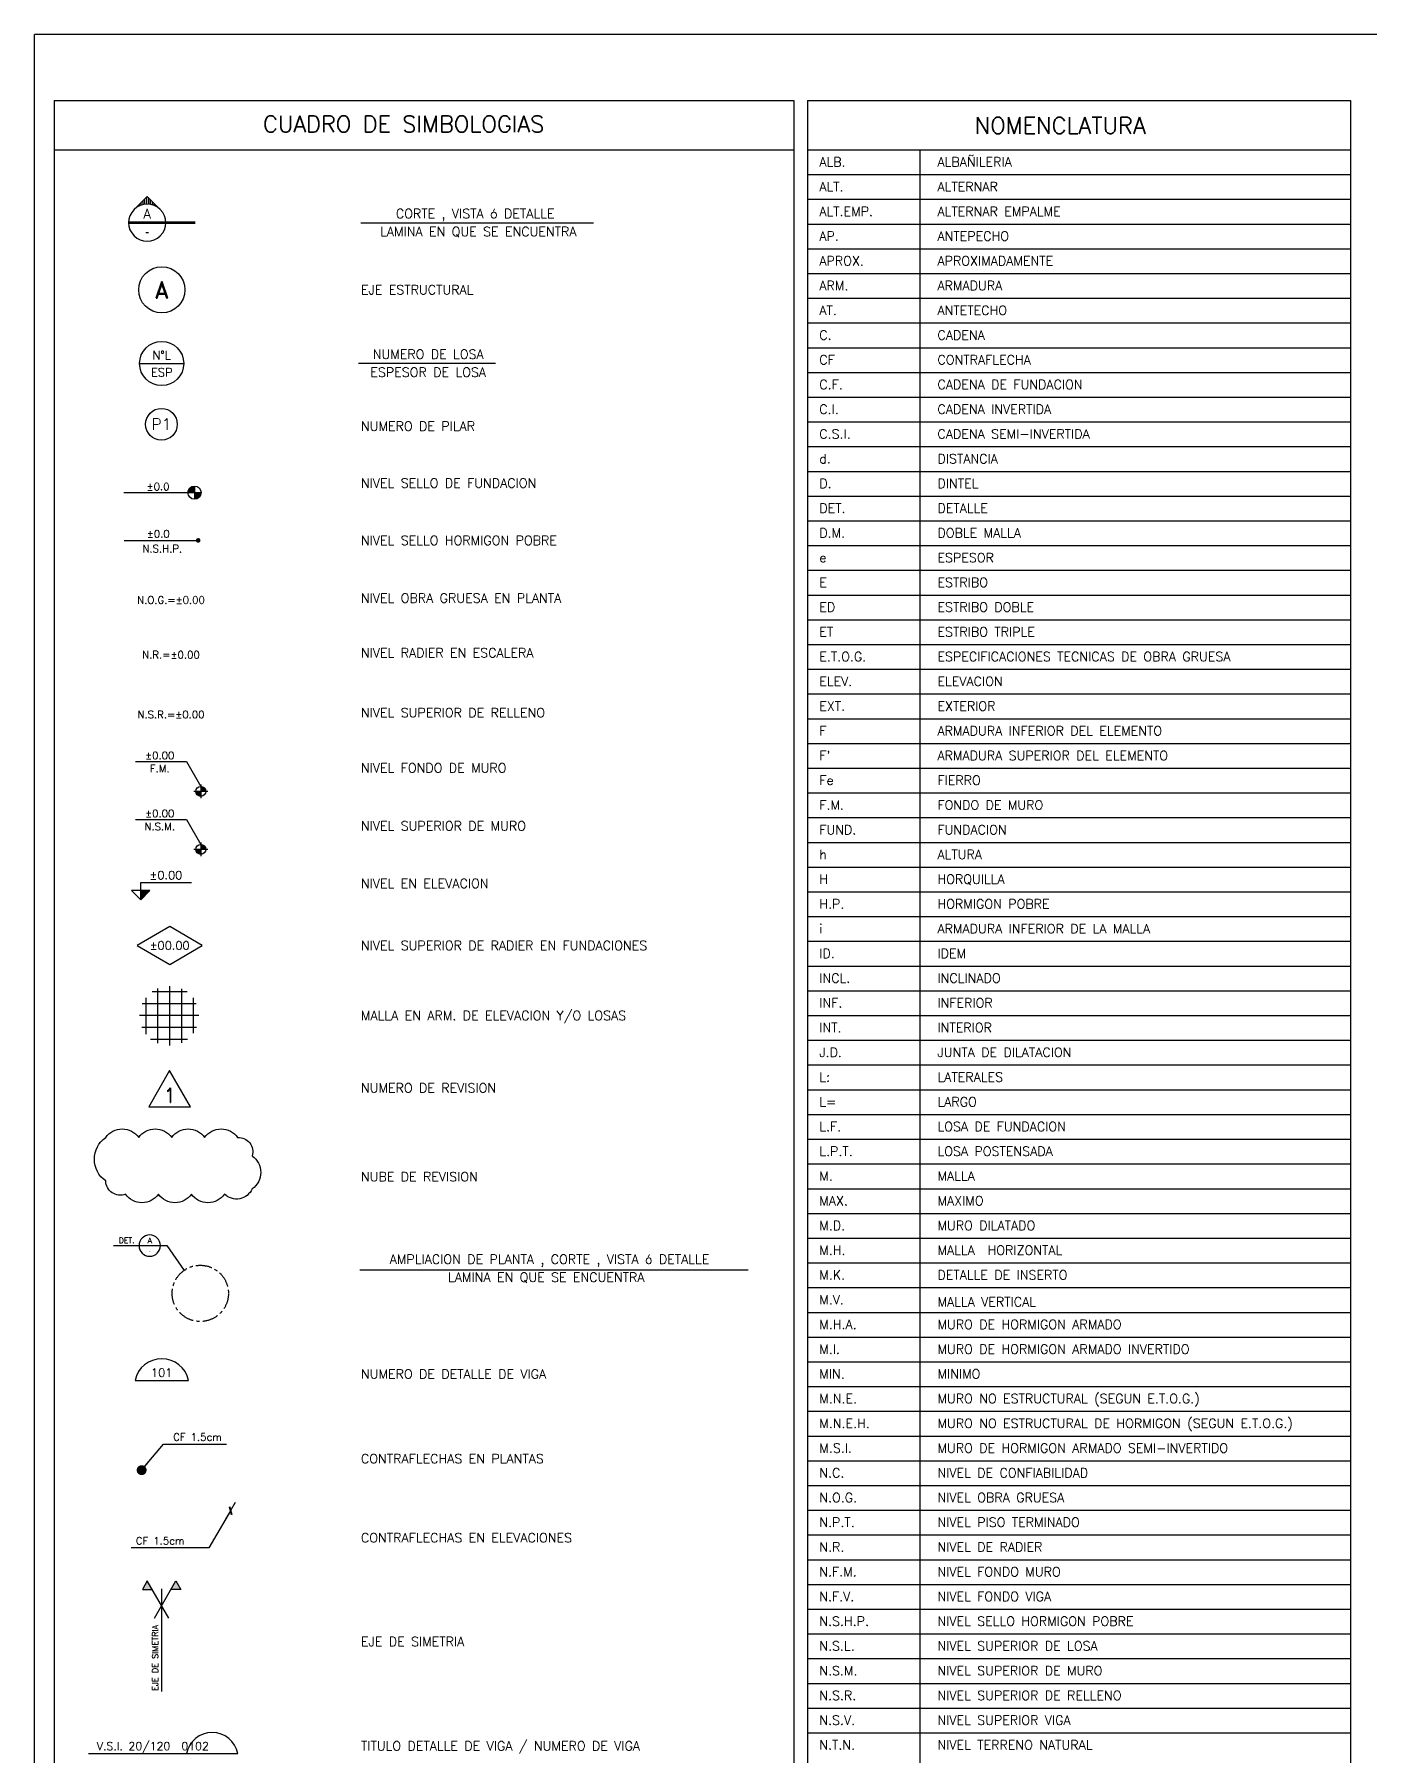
# Model space of a CAD drawing. Extents: x -5074 to 9257, y 66 to 14849.
# Drawn here: x -58 to 1966, y 1514 to 4123 of the extents above; entities that cross this region are included whole.
import ezdxf
from ezdxf.enums import TextEntityAlignment as Align

# ---------------------------------------------------------------- set-up
doc = ezdxf.new("R2010")
doc.units = 0
doc.header["$LTSCALE"] = 30
doc.header["$MEASUREMENT"] = 0
doc.linetypes.add('CENTER', pattern=[2, 1.25, -0.25, 0.25, -0.25])
doc.layers.get('0').update_dxf_attribs({"linetype": 'CONTINUOUS'})
for name, color, linetype in [('contraflechas', 3, 'CONTINUOUS'), ('niveles', 3, 'CONTINUOUS'), ('RLA-FORMATO', 7, 'CONTINUOUS'), ('RLA-TEXTOS1', 9, 'CONTINUOUS'), ('TEXTOS1', 9, 'CONTINUOUS')]:
    doc.layers.add(name, color=color, linetype=linetype)
doc.styles.add('ARM1', font='romans.shx', dxfattribs={"height": 11.25})
doc.styles.add('ROMAND', font='romand', dxfattribs={"height": 31.5})
doc.styles.add('ROMANS', font='romans.shx', dxfattribs={"height": 11.25})
doc.dimstyles.new('ING50', dxfattribs={"dimscale": 50, "dimtxt": 0.27, "dimasz": 0.3, "dimexe": 0.3, "dimexo": 1, "dimgap": 0.1, "dimtad": 1, "dimdec": 1, "dimzin": 12, "dimdsep": 46, "dimtxsty": 'ROMANS', "dimblk1": 'TICK1', "dimblk2": 'TICK1', "dimsah": 1, "dimcen": 0.09, "dimse1": 1, "dimse2": 1, "dimclrd": 2, "dimclre": 1, "dimclrt": 3, "dimadec": 0, "dimazin": 0, "dimtfac": 1, "dimtdec": 1, "dimtix": 1, "dimtmove": 2, "dimatfit": 3, "dimldrblk": 'TICK1', "dimfxl": 1, "dimtolj": 1, "dimtzin": 12, "dimarcsym": 0})

# ---------------------------------------------------------------- blocks, each defined once
blk = doc.blocks.new('eje-1')
at = {"color": 3, "linetype": 'Continuous'}
blk.add_circle((0, 0), 35, dxfattribs=at)
at = {"color": 5, "linetype": 'Continuous', "style": 'ROMAND'}
blk.add_attdef('0', text='', height=25, dxfattribs=at).set_placement((0.2289078076278201, 0), align=Align.MIDDLE)
blk = doc.blocks.new('*X8')
at = {"color": 0}
for p, q in [((2575, 1325.115045245933), (2575, 1325.355339059328)), ((2577.5, 1326.854156504063), (2577.5, 1327.855339059328)), ((2580, 1328.188102609077), (2580, 1330.355339059328)), ((2582.5, 1329.185438564654), (2582.5, 1332.855339059328)), ((2585, 1329.887496796514), (2585, 1335.355339059328)), ((2587.5, 1330.319347291982), (2587.5, 1337.855339059328)), ((2590, 1330.4949994999), (2590, 1340.355339059328)), ((2592.5, 1330.419871588754), (2592.5, 1338.855339059328)), ((2595, 1330.091665254716), (2595, 1336.355339059328)), ((2597.5, 1329.5), (2597.5, 1333.855339059328)), ((2600, 1328.624662159694), (2600, 1331.355339059328)), ((2602.5, 1327.431712199461), (2602.5, 1328.855339059328)), ((2605, 1325.865411854416), (2605, 1326.355339059328)), ((2607.5, 1323.830302779823), (2607.5, 1323.855339059328))]:
    blk.add_line(p, q, dxfattribs=at)
blk = doc.blocks.new('corte3')
at = {"color": 2, "linetype": 'Continuous'}
for p, q in [((-17.67766952966394, 17.67766952966394), (0, 35.35533905932789)), ((0, 35.35533905932789), (17.67766952966394, 17.67766952966394))]:
    blk.add_line(p, q, dxfattribs=at)
at = {"color": 2, "linetype": 'Continuous', "const_width": 3.5}
blk.add_lwpolyline([(-25, 9.094947017729282e-13), (64.64466094067257, 9.094947017729282e-13)], dxfattribs=at)
at = {"color": 2, "linetype": 'Continuous'}
blk.add_arc((0, 0), 25, 45, 134.9999999999997, dxfattribs=at)
at = {"color": 1, "linetype": 'Continuous'}
blk.add_arc((1.776559617000666e-15, 2.063071542082273e-13), 25.00000000000021, 135.0000000000003, 44.99999999999967, dxfattribs=at)
at = {"color": 2, "linetype": 'Continuous'}
blk.add_blockref('*X8', (-2590.5, -1305.5), dxfattribs=at)
at = {"color": 3, "linetype": 'Continuous', "style": 'ROMAND'}
blk.add_attdef('A', text='', height=13, dxfattribs=at).set_placement((0, 12), align=Align.MIDDLE)
at = {"color": 3, "linetype": 'Continuous'}
blk.add_attdef('-', text='', height=13, dxfattribs=at).set_placement((0, -12), align=Align.MIDDLE)
blk = doc.blocks.new('losa-ne')
at = {"color": 5, "linetype": 'ByBlock'}
blk.add_line((-29.75, 0), (29.74999999999997, 0), dxfattribs=at)
at = {"color": 3, "linetype": 'ByBlock'}
blk.add_circle((0, 0), 29.75, dxfattribs=at)
at = {"color": 3, "linetype": 'ByBlock', "style": 'ROMANS'}
for tag, p in [('N%%DL', (0.04004637636307962, 5.642698990843712)), ('ESP', (0.1557805354722746, -17.44289408658437))]:
    blk.add_attdef(tag, text='', height=11.25, dxfattribs=at).set_placement(p, align=Align.CENTER)
blk = doc.blocks.new('sim-pilr')
at = {"layer": 'TEXTOS1', "color": 2}
blk.add_circle((0, 0), 16, dxfattribs=at)
at = {"layer": 'TEXTOS1', "color": 9, "style": 'ROMANS'}
blk.add_attdef('P1', text='', height=11.25, dxfattribs=at).set_placement((0.04319902024326439, -5.61582031441867), align=Align.CENTER)
blk = doc.blocks.new('NIVELESCALERA')
at = {"layer": 'TEXTOS1', "color": 3, "linetype": 'Continuous'}
blk.add_lwpolyline([(2097.74841568589, 914.3768956018871), (2119.641091467141, 901.6061680628246), (2141.533767248391, 914.3768956018871), (2119.641091467141, 927.1476231409496)], close=True, dxfattribs=at)
at = {"layer": 'TEXTOS1', "color": 3, "linetype": 'Continuous', "style": 'ROMANS'}
blk.add_attdef('%%P00.00', text='', height=5.625, dxfattribs=at).set_placement((2119.629238865336, 911.5606956405868), align=Align.CENTER)
blk = doc.blocks.new('malla-1')
at = {"color": 1}
for p, q in [((-40, 29.68033683992871), (-40, -31.76504425767416)), ((-29.32271535476684, 40.00000000000182), (29.71190085284252, 40.00000000000182)), ((-20, 45.14841762482683), (-20, -47.04065387734408)), ((0, 49.04994416190857), (0, -50.94218041442764)), ((20, 44.60062997430759), (20, -46.49286622682666)), ((40, 29.63611107109136), (40, -30.09069362068658)), ((-50.61854734813824, 0), (49.36354825886519, 0)), ((-46.02860234447053, 20.00000000000182), (44.7736032551993, 20.00000000000182)), ((-46.85465158261832, -19.99999999999818), (45.599652493348, -19.99999999999818)), ((-31.84919569640351, -39.99999999999818), (30.22456869179587, -39.99999999999818))]:
    blk.add_line(p, q, dxfattribs=at)
blk = doc.blocks.new('nivel-el')
at = {"linetype": 'Continuous'}
blk.add_hatch(color=1, dxfattribs=at).paths.add_polyline_path([(0, -1.4210854715202e-14), (12.50000000000003, 12.5), (2.842170943040401e-14, 12.50000000000003)])
at = {"color": 3}
blk.add_lwpolyline([(0, 0), (12.5, 12.5), (0, 12.5), (-12.5, 12.5), (0, 0), (0, 12.5), (0, 23.60897923450204), (68.35144722552809, 23.60897923450204)], dxfattribs=at)
at = {"color": 3, "style": 'ROMANS'}
blk.add_attdef('%%P0.00', text='', height=11.25, dxfattribs=at).set_placement((33.9620212621922, 27.66523742284312), align=Align.CENTER)
blk = doc.blocks.new('SEAN')
at = {"color": 2, "const_width": 3.5}
blk.add_lwpolyline([(116.8058549499294, 0.04259662382423812), (66.80585494992943, 0.04259662382423812)], dxfattribs=at)
at = {"color": 1}
blk.add_arc((91.80585494992943, 0.04259662382401075), 25.00000000000011, 5.211020790109826e-13, 359.9023756820986, dxfattribs=at)
at = {"color": 3, "style": 'ROMAND'}
blk.add_text('DET.', height=13, dxfattribs=at).set_placement((19.4932255258982, 5.670598979910892))
blk.add_attdef('1', text='', height=13, dxfattribs=at).set_placement((91.98170744725394, 12.04259662382424), align=Align.MIDDLE)
at = {"color": 3}
blk.add_attdef('-', text='', height=10, dxfattribs=at).set_placement((91.7210463588458, -12.46606144283737), align=Align.MIDDLE)
blk = doc.blocks.new('ver-det')
at = {"color": 1}
blk.add_lwpolyline([(-202.9583872279363, 111.785391436737), (-78.44858200479166, 111.785391436737), (-37.75149222707591, 53.89892492220429)], dxfattribs=at)
at = {"color": 1, "linetype": 'CENTER'}
blk.add_circle((0, 0), 65.80478153706126, dxfattribs=at)
blk.add_blockref('SEAN', (-210.0474151981578, 111.785391436737)).add_auto_attribs({'1': 'A', '-': '-'})
blk = doc.blocks.new('rev-1')
at = {"color": 3}
blk.add_lwpolyline([(-0.1364767226732511, 31.28560801842059), (-28.28776682832358, -17.47385674317593), (28.01481338297799, -17.47385674317593), (-0.1364767226732511, 31.28560801842059)], dxfattribs=at)
at = {"color": 5, "linetype": 'Continuous', "style": 'ROMAND'}
blk.add_attdef('1', text='', height=20, dxfattribs=at).set_placement((0.3825681864009312, -11.98428361606193), align=Align.CENTER)
blk = doc.blocks.new('nivel-f')
at = {"linetype": 'Continuous'}
h = blk.add_hatch(color=1, dxfattribs=at)
h.paths.add_polyline_path([(90.5, 1.13686837721616e-13), (90.5, 10, 0.4142135623730951), (80.5, 0)])
h.paths.add_polyline_path([(90.5, -10, 0.4142135623730951), (100.5, 0), (90.50000000000045, 0)])
at = {"color": 3}
for p, q in [((-16.70379279272038, 0), (100.5, 0)), ((90.5, 10), (90.5, -10))]:
    blk.add_line(p, q, dxfattribs=at)
blk.add_circle((90.5, 0), 10, dxfattribs=at)
at = {"color": 3, "style": 'ROMANS'}
blk.add_attdef('NIVEL', text='', height=11.25, dxfattribs=at).set_placement((35.21421462094895, 3.441922417168826), align=Align.CENTER)
blk = doc.blocks.new('losa-niv')
at = {"layer": 'niveles', "color": 3, "style": 'ROMANS'}
blk.add_text('N.O.G.=%%p0.00', height=11.25, dxfattribs=at).set_placement((3.928574148490043, 5.02822011473836, 1.245560962939874e-08), align=Align.CENTER)
blk = doc.blocks.new('TICK1')
at = {"color": 2}
for points in [[(0, 0), (-1, 0)], [(1.818989403545856e-12, 0), (1.000000000001819, 0)]]:
    blk.add_lwpolyline(points, dxfattribs=at)
at = {"color": 2, "const_width": 0.2}
blk.add_lwpolyline([(-0.2999999999974534, -0.3000000000001819), (0.3000000000010914, 0.3000000000001819)], dxfattribs=at)
blk = doc.blocks.new('nivel-fm')
at = {"linetype": 'Continuous'}
h = blk.add_hatch(color=1, dxfattribs=at)
h.paths.add_polyline_path([(91.8679154774868, 70.85654875141427), (99.3679154774868, 70.85654875141427, 0.4142135623730951), (91.8679154774868, 78.35654875141427)])
h.paths.add_polyline_path([(84.3679154774868, 70.85654875141427, 0.4142135623730951), (91.8679154774868, 63.35654875141427), (91.8679154774868, 70.85654875141427)])
at = {"color": 3}
for p, q in [((-7.34342927060743, 116.343463732012), (69.93615988775582, 116.3434637320122)), ((69.93615988775582, 116.3434637320122), (91.8679154774868, 78.35654875141427))]:
    blk.add_line(p, q, dxfattribs=at)
at = {"color": 1}
for p, q in [((91.8679154774868, 81.35654875141427), (91.8679154774868, 60.35654875141427)), ((102.3679154774868, 70.85654875141427), (81.3679154774868, 70.85654875141427))]:
    blk.add_line(p, q, dxfattribs=at)
at = {"color": 3}
blk.add_circle((91.8679154774868, 70.85654875141427), 7.5, dxfattribs=at)
at = {"color": 3, "style": 'ROMANS'}
for tag, p in [('NIVEL', (29.58937701029572, 119.7853861491808)), ('F.M.', (29.58937701029572, 99.83670347430802))]:
    blk.add_attdef(tag, text='', height=11.25, dxfattribs=at).set_placement(p, align=Align.CENTER)
blk = doc.blocks.new('cf-viga')
at = {"layer": 'contraflechas', "color": 3, "char_height": 11.25, "attachment_point": 9, "style": 'ROMANS'}
for s, insert in [('CF 1.5cm', (80.4742552146181, 33.14157691445735)), ('\\A1;', (145.3569422696064, 29.62546992279567)), ('\\A1;', (44.90603584748987, -46.94753407507142))]:
    blk.add_mtext(s, dxfattribs=dict(at, insert=insert))
at = {"layer": 'contraflechas', "color": 3, "annotation_type": 0, "has_hookline": 1, "hookline_direction": 1, "text_width": 80.89285714285717}
blk.add_leader([(150.3569422696064, 84.39929461349811), (117.5247393341074, 28.14157691445735), (85.4742552146181, 28.14157691445735)], dimstyle='ING50', dxfattribs=at)

msp = doc.modelspace()

# ---------------------------------------------------------------- hatches: boundary and pattern name
at = {"layer": 'RLA-TEXTOS1'}
h = msp.add_hatch(color=1, dxfattribs=at)
h.paths.add_polyline_path([(120.4655529991487, 1765.357464468614), (112.9655529991487, 1778.347845525384), (105.4655529991487, 1765.357464468614)])
h.paths.add_polyline_path([(148.9322196658231, 1765.357464468614), (163.9322196658231, 1765.357464468614), (156.4322196658231, 1778.347845525384)])

# ---------------------------------------------------------------- linework, layer by layer
at = {"layer": 'RLA-FORMATO', "color": 6, "linetype": 'Continuous'}
for p in [(-58.10014758001398, 68.09832243376786), (5686.899852419981, 4123.098322433767)]:
    msp.add_line(p, (-58.10014758001399, 4123.098322433768), dxfattribs=at)
at = {"layer": 'RLA-TEXTOS1', "color": 2}
for p, q in [((-28.17859464252068, 4023.102815659225), (1093.095497502933, 4023.102815659225)), ((-28.17859464252068, 4023.102815659225), (-28.17859464252044, 1010.606292999738)), ((1093.095497502933, 4023.102815659225), (1093.095497502933, 1010.606292999738)), ((1113.757019574325, 4023.102815659225), (1936.686128950155, 4023.102815659225)), ((1113.757019574325, 4023.102815659225), (1113.757019574325, 123.1028156592233)), ((1936.686128950155, 4023.102815659225), (1936.686128950154, 123.1028156592233)), ((-28.17859464252068, 3948.102815659225), (1093.095497502933, 3948.102815659225)), ((1113.757019574325, 3948.102815659225), (1936.686128950155, 3948.102815659224)), ((1283.965397530803, 3948.102815659225), (1283.965397530802, 123.1028156592234)), ((1113.757019574325, 3910.602815659223), (1936.686128950155, 3910.602815659223)), ((1113.757019574325, 3873.102815659223), (1936.686128950155, 3873.102815659223)), ((1113.757019574325, 3835.602815659223), (1936.686128950155, 3835.602815659223)), ((1113.757019574325, 3798.102815659223), (1936.686128950155, 3798.102815659223)), ((1113.757019574326, 3760.602815659225), (1936.686128950155, 3760.602815659224)), ((1113.757019574325, 3723.102815659224), (1936.686128950155, 3723.102815659223)), ((1113.757019574325, 3685.602815659225), (1936.686128950155, 3685.602815659225)), ((1113.757019574325, 3648.102815659225), (1936.686128950155, 3648.102815659225)), ((1113.757019574325, 3610.602815659225), (1936.686128950155, 3610.602815659225)), ((1113.757019574325, 3573.102815659225), (1936.686128950155, 3573.102815659224)), ((1113.757019574325, 3535.602815659225), (1936.686128950155, 3535.602815659225)), ((1113.757019574325, 3498.102815659225), (1936.686128950155, 3498.102815659225)), ((1113.757019574325, 3460.602815659226), (1936.686128950155, 3460.602815659226)), ((1113.757019574325, 3423.102815659226), (1936.686128950155, 3423.102815659225)), ((1113.757019574325, 3385.602815659227), (1936.686128950155, 3385.602815659227)), ((1113.757019574325, 3348.102815659227), (1936.686128950155, 3348.102815659227)), ((1113.757019574325, 3310.602815659227), (1936.686128950155, 3310.602815659228)), ((1113.757019574325, 3273.102815659227), (1936.686128950155, 3273.102815659227)), ((1113.757019574325, 3235.602815659227), (1936.686128950155, 3235.602815659227)), ((1113.757019574325, 3198.102815659227), (1936.686128950155, 3198.102815659227)), ((1113.757019574325, 3160.602815659227), (1936.686128950155, 3160.602815659228)), ((1113.757019574325, 3123.102815659226), (1936.686128950155, 3123.102815659226)), ((1113.757019574325, 3085.602815659227), (1936.686128950155, 3085.602815659227)), ((1113.757019574325, 3048.102815659227), (1936.686128950155, 3048.102815659226)), ((1113.757019574325, 3010.602815659226), (1936.686128950155, 3010.602815659225)), ((1113.757019574325, 2973.102815659226), (1936.686128950155, 2973.102815659226)), ((1113.757019574325, 2935.602815659226), (1936.686128950155, 2935.602815659226)), ((1113.757019574325, 2898.102815659226), (1936.686128950155, 2898.102815659226)), ((1113.757019574325, 2860.602815659226), (1936.686128950155, 2860.602815659226)), ((1113.757019574325, 2823.102815659226), (1936.686128950155, 2823.102815659226)), ((1113.757019574325, 2785.602815659226), (1936.686128950155, 2785.602815659226)), ((1113.757019574325, 2748.102815659226), (1936.686128950155, 2748.102815659226)), ((1113.757019574325, 2710.602815659226), (1936.686128950155, 2710.602815659226)), ((1113.757019574325, 2673.102815659226), (1936.686128950155, 2673.102815659226)), ((1113.757019574325, 2635.602815659226), (1936.686128950155, 2635.602815659226)), ((1113.757019574325, 2598.102815659226), (1936.686128950155, 2598.102815659226)), ((1113.757019574325, 2560.602815659226), (1936.686128950155, 2560.602815659226)), ((1113.757019574325, 2523.102815659226), (1936.686128950155, 2523.102815659226)), ((1113.757019574325, 2485.602815659226), (1936.686128950155, 2485.602815659226)), ((1113.757019574325, 2448.102815659226), (1936.686128950155, 2448.102815659226)), ((1113.757019574325, 2410.602815659226), (1936.686128950155, 2410.602815659226)), ((1113.757019574325, 2373.102815659226), (1846.229337628174, 2373.102815659226)), ((1113.757019574325, 2373.102815659226), (1936.686128950155, 2373.102815659226)), ((1113.757019574325, 2335.602815659226), (1936.686128950155, 2335.602815659226)), ((1113.757019574325, 2298.102815659226), (1936.686128950155, 2298.102815659226)), ((1113.757019574325, 2260.602815659226), (1936.686128950155, 2260.602815659226)), ((1113.757019574325, 2223.102815659226), (1936.686128950155, 2223.102815659226)), ((1113.757019574325, 2185.602815659226), (1936.686128950155, 2185.602815659226)), ((1113.757019574325, 2148.102815659226), (1936.686128950155, 2148.102815659226)), ((1113.757019574325, 2110.602815659226), (1936.686128950155, 2110.602815659226)), ((1113.757019574325, 2073.102815659226), (1936.686128950155, 2073.102815659226)), ((1113.757019574325, 2035.602815659225), (1936.686128950155, 2035.602815659225)), ((1113.757019574325, 1998.102815659225), (1936.686128950155, 1998.102815659225)), ((1113.757019574325, 1960.602815659225), (1936.686128950155, 1960.602815659225)), ((1113.757019574325, 1923.102815659228), (1936.686128950155, 1923.102815659228)), ((1113.757019574325, 1885.602815659231), (1936.686128950155, 1885.602815659231)), ((1113.757019574325, 1848.102815659234), (1936.686128950155, 1848.102815659234)), ((1113.757019574325, 1810.602815659238), (1936.686128950155, 1810.602815659238)), ((1113.757019574325, 1773.102815659234), (1936.686128950155, 1773.102815659234)), ((1113.757019574325, 1735.602815659229), (1936.686128950155, 1735.602815659229)), ((1113.757019574325, 1698.102815659224), (1936.686128950155, 1698.102815659224)), ((1113.757019574325, 1660.602815659224), (1936.686128950155, 1660.602815659224)), ((1113.757019574325, 1623.102815659224), (1936.686128950155, 1623.102815659224)), ((1113.757019574325, 1585.602815659224), (1936.686128950155, 1585.602815659224)), ((1113.757019574325, 1548.102815659224), (1936.686128950155, 1548.102815659223))]:
    msp.add_line(p, q, dxfattribs=at)
at = {"layer": 'RLA-TEXTOS1'}
for p, q in [((436.7778581077673, 3837.660542948361), (789.4042511479292, 3837.660542948361)), ((433.0891079354606, 3624.504637652975), (640.6589890372106, 3624.504637652975)), ((434.9334830216158, 2250.239843741481), (1023.862188950696, 2250.239843741481))]:
    msp.add_line(p, q, dxfattribs=at)
at = {"layer": 'RLA-TEXTOS1', "color": 3}
for p, q in [((78.13209575945008, 3355.985263222581), (190.1293929812853, 3355.985263222581)), ((78.13209575945008, 3355.985263222581), (190.1293929812853, 3355.985263222581)), ((94.48064295747282, 2082.472663976234), (175.4806429574874, 2082.472663976234))]:
    msp.add_line(p, q, dxfattribs=at)
at = {"layer": 'RLA-TEXTOS1', "color": 1}
for p, q in [((112.9655529991633, 1778.347845525384), (105.4655529991633, 1765.357464468614)), ((145.5655529991545, 1721.882989198637), (112.9655529991633, 1778.347845525384)), ((123.8322196658173, 1721.882989198637), (156.4322196658522, 1778.347845525384)), ((156.4322196658522, 1778.347845525384), (163.9322196658522, 1765.357464468614)), ((105.4655529991633, 1765.357464468614), (120.4655529991633, 1765.357464468614)), ((134.6988863324859, 1766.290818164741), (134.6988863324859, 1610.907745415241)), ((163.9322196658522, 1765.357464468614), (148.9322196658522, 1765.357464468614))]:
    msp.add_line(p, q, dxfattribs=at)
at = {"layer": 'RLA-TEXTOS1', "color": 5}
msp.add_line((23.615617275942, 1516.780204095997), (250.1482543882212, 1516.780204095997), dxfattribs=at)
at = {"layer": 'RLA-TEXTOS1', "color": 3, "const_width": 3.25}
msp.add_lwpolyline([(190.1293929812848, 3357.860263222581, -1), (190.1293929812853, 3354.110263222581, -1)], format="xyb", close=True, dxfattribs=at)
msp.add_lwpolyline([(190.1293929812848, 3357.860263222581, -1), (190.1293929812853, 3354.110263222581, -1)], format="xyb", close=True, dxfattribs=at)
at = {"layer": 'RLA-TEXTOS1'}
msp.add_lwpolyline([(49.93075740261999, 2450.747935924323, -0.52056705), (99.93075740261999, 2450.747935924323, -0.52056705), (149.93075740262, 2450.747935924323, -0.52056705), (199.93075740262, 2450.747935924323, -0.52056705), (249.93075740262, 2450.747935924323, -0.52056705), (271.93075740262, 2422.747935924323, -0.52056705), (271.93075740262, 2372.747935924323, -0.52056705), (229.9307574026201, 2364.747935924323, -0.52056705), (179.93075740262, 2364.747935924323, -0.52056705), (129.93075740262, 2364.747935924323, -0.52056705), (79.93075740261999, 2364.747935924323, -0.52056705), (49.93075740261999, 2384.747935924323, -0.52056705)], format="xyb", close=True, dxfattribs=at)
at = {"layer": 'RLA-TEXTOS1', "color": 3}
for centre, radius, start, end in [((134.9806429574583, 2073.856574749903), 41.4063641673166, 12.01021690530824, 167.9897830946917), ((211.2449591970999, 1508.74635119502), 39.72416354265582, 11.6680348504864, 168.3319651495136)]:
    msp.add_arc(centre, radius, start, end, dxfattribs=at)

# ---------------------------------------------------------------- block references
at = {"layer": 'niveles'}
for p, values in [((102.2267901427437, 2904.560194075299), {'NIVEL': '%%P0.00', 'F.M.': 'F.M.'}), ((102.2267901427437, 2816.622556766723), {'NIVEL': '%%P0.00', 'F.M.': 'N.S.M.'})]:
    msp.add_blockref('nivel-fm', p, dxfattribs=at).add_auto_attribs(values)
at = {"layer": 'RLA-TEXTOS1'}
for name, p, xscale, yscale, zscale, values in [('corte3', (112.8310856796216, 3837.658829572623), 1.125, 1.125, 1.125, {'-': '-', 'A': 'A'}), ('losa-ne', (134.7617464914274, 3624.134487325407), 1.125, 1.125, 1.125, {'N%%DL': 'N%%DL', 'ESP': 'ESP'}), ('sim-pilr', (134.4907360633861, 3532.129607303152), 1.5, 1.5, 1.5, {'P1': 'P1'}), ('nivel-el', (102.9904272502227, 2810.922417498125), 1.125, 1.125, 1.125, {'%%P0.00': '%%p0.00'}), ('NIVELESCALERA', (-4622.265052193111, 684.4829168627139), 2.25, 2.25, 2.25, {'%%P00.00': '%%P00.00'}), ('rev-1', (146.9951870965706, 2516.991960590542), 1.125, 1.125, 1.125, {'1': '1'})]:
    msp.add_blockref(name, p, dxfattribs=dict(at, xscale=xscale, yscale=yscale, zscale=zscale)).add_auto_attribs(values)
for name, p, values in [('eje-1', (134.955903786109, 3735.8558768933), {'0': 'A'}), ('nivel-f', (94.06827632688261, 3428.403983400309), {'NIVEL': '%%p0.0'})]:
    msp.add_blockref(name, p, dxfattribs=at).add_auto_attribs(values)
for name, p in [('losa-niv', (144.987942458217, 3254.953895391778)), ('cf-viga', (88.92511458289415, 1800.357346728461))]:
    msp.add_blockref(name, p, dxfattribs=at)
for name, p, xscale, yscale, zscale in [('malla-1', (146.6481124361508, 2635.934374597627), 0.8999999999941792, 0.8999999999941792, 0.8999999999941792), ('ver-det', (193.3400585244144, 2214.335946714293), 0.6480000000010477, 0.6480000000010477, 0.6480000000010477)]:
    msp.add_blockref(name, p, dxfattribs=dict(at, xscale=xscale, yscale=yscale, zscale=zscale))

# ---------------------------------------------------------------- texts
at = {"layer": 'RLA-TEXTOS1', "color": 5, "style": 'ROMANS'}
for s, p in [('CUADRO DE SIMBOLOGIAS', (501.6297549379287, 3987.196212449607)), ('NOMENCLATURA', (1496.789436339357, 3985.056454039747))]:
    msp.add_text(s, height=25, dxfattribs=at).set_placement(p, align=Align.MIDDLE)
at = {"layer": 'RLA-TEXTOS1', "style": 'ROMANS'}
for s, p in [('ALBAÑILERIA', (1310.731264172178, 3922.76724515231)), ('ALB.', (1131.637991280497, 3922.767245152309)), ('ALT.', (1131.637991280497, 3885.267245152309)), ('ALTERNAR', (1310.731264172178, 3885.26724515231)), ('ALT.EMP.', (1131.637991280497, 3847.767245152309)), ('ALTERNAR EMPALME', (1310.731264172178, 3847.76724515231)), ('AP.', (1131.637991280497, 3810.267245152308)), ('ANTEPECHO', (1310.731264172178, 3810.267245152308)), ('APROX.  ', (1131.637991280497, 3772.767245152306)), ('APROXIMADAMENTE', (1310.731264172178, 3772.767245152307)), ('EJE ESTRUCTURAL', (436.8480215561096, 3729.006301826783)), ('ARM.      ', (1131.637991280497, 3735.267245152306)), ('ARMADURA', (1310.731264172178, 3735.267245152306)), ('AT.', (1131.637991280497, 3697.767245152308)), ('ANTETECHO', (1310.731264172178, 3697.767245152308)), ('C.       ', (1131.637991280497, 3660.267245152307)), ('CADENA', (1310.731264172178, 3660.267245152308)), ('CF', (1131.637991280497, 3622.767245152308)), ('CONTRAFLECHA', (1310.731264172178, 3622.767245152308)), ('C.F.      ', (1131.637991280497, 3585.267245152308)), ('CADENA DE FUNDACION', (1310.731264172178, 3585.267245152308)), ('C.I.      ', (1131.637991280497, 3547.767245152308)), ('CADENA INVERTIDA', (1310.731264172178, 3547.767245152308)), ('NUMERO DE PILAR', (436.8480215561096, 3522.118082728713)), ('C.S.I.      ', (1131.637991280497, 3510.267245152308)), ('CADENA SEMI-INVERTIDA', (1310.731264172178, 3510.267245152309)), ('d.', (1131.637991280497, 3472.767245152308)), ('DISTANCIA', (1310.731264172178, 3472.767245152309)), ('NIVEL SELLO DE FUNDACION', (436.8480215561096, 3435.890543969985)), ('D.', (1131.637991280497, 3435.267245152307)), ('DINTEL', (1310.731264172178, 3435.267245152308)), ('DET.', (1131.637991280497, 3397.767245152309)), ('DETALLE', (1310.731264172178, 3397.767245152309)), ('D.M.', (1131.637991280497, 3360.267245152309)), ('DOBLE MALLA', (1310.731264172178, 3360.267245152309)), ('NIVEL SELLO HORMIGON POBRE', (436.8480215561096, 3348.890543969985)), ('e', (1131.637991280497, 3322.767245152309)), ('ESPESOR', (1310.731264172178, 3322.767245152309)), ('E', (1131.637991280497, 3285.267245152309)), ('ESTRIBO', (1310.731264172178, 3285.267245152309)), ('NIVEL OBRA GRUESA EN PLANTA', (436.8480215561096, 3261.468497296808)), ('ED', (1131.637991280497, 3247.76724515231)), ('ESTRIBO DOBLE', (1310.731264172178, 3247.767245152309)), ('ET', (1131.637991280497, 3210.26724515231)), ('ESTRIBO TRIPLE', (1310.731264172178, 3210.26724515231)), ('NIVEL RADIER EN ESCALERA', (436.8480215561096, 3178.522173338335)), ('E.T.O.G.', (1131.637991280497, 3172.76724515231)), ('ESPECIFICACIONES TECNICAS DE OBRA GRUESA', (1310.731264172178, 3172.76724515231)), ('ELEV.', (1131.637991280497, 3135.26724515231)), ('ELEVACION', (1310.731264172178, 3135.26724515231)), ('EXT.', (1131.637991280497, 3097.76724515231)), ('EXTERIOR', (1310.731264172178, 3097.76724515231)), ('NIVEL SUPERIOR DE RELLENO', (436.8480215561096, 3087.758445453993)), ('F', (1131.637991280497, 3060.267245152308)), ('ARMADURA INFERIOR DEL ELEMENTO', (1310.731264172178, 3060.267245152309)), ("F'", (1131.637991280497, 3022.767245152309)), ('ARMADURA SUPERIOR DEL ELEMENTO', (1310.731264172178, 3022.767245152307)), ('NIVEL FONDO DE MURO', (436.8480215561096, 3004.014939348736)), ('Fe', (1131.637991280497, 2985.267245152309)), ('FIERRO', (1310.731264172178, 2985.267245152307)), ('F.M.', (1131.637991280497, 2947.767245152309)), ('FONDO DE MURO', (1310.731264172178, 2947.767245152309)), ('NIVEL SUPERIOR DE MURO', (436.8480215561096, 2916.077302040161)), ('FUND.', (1131.637991280497, 2910.267245152309)), ('FUNDACION', (1310.731264172178, 2910.267245152309)), ('h', (1131.637991280497, 2872.767245152309)), ('ALTURA', (1310.731264172178, 2872.767245152309)), ('H', (1131.637991280497, 2835.267245152309)), ('HORQUILLA', (1310.731264172178, 2835.267245152309)), ('NIVEL EN ELEVACION', (436.8480215561096, 2828.804646154651)), ('H.P.', (1131.637991280497, 2797.767245152309)), ('HORMIGON POBRE', (1310.731264172178, 2797.767245152309)), ('i', (1131.637991280497, 2760.267245152309)), ('ARMADURA INFERIOR DE LA MALLA', (1310.731264172178, 2760.267245152309)), ('NIVEL SUPERIOR DE RADIER EN FUNDACIONES', (436.8480215561096, 2734.714385643887)), ('ID.', (1131.637991280497, 2722.767245152309)), ('IDEM', (1310.731264172178, 2722.767245152309)), ('INCL.', (1131.637991280497, 2685.267245152309)), ('INCLINADO', (1310.731264172178, 2685.267245152309)), ('INF.', (1131.637991280497, 2647.767245152309)), ('INFERIOR', (1310.731264172178, 2647.767245152309)), ('MALLA EN ARM. DE ELEVACION Y/O LOSAS', (436.8480215561096, 2628.627728494489)), ('INT.', (1131.637991280497, 2610.267245152309)), ('INTERIOR', (1310.731264172178, 2610.267245152309)), ('J.D.', (1131.637991280497, 2572.767245152309)), ('JUNTA DE DILATACION', (1310.731264172178, 2572.767245152309)), ('NUMERO DE REVISION', (436.8480215561096, 2518.795985425906)), ('L:', (1131.637991280497, 2535.267245152309)), ('LATERALES', (1310.731264172178, 2535.267245152309)), ('L= ', (1131.637991280497, 2497.767245152309)), ('LARGO', (1310.731264172178, 2497.767245152309)), ('L.F.', (1131.637991280497, 2460.267245152309)), ('LOSA DE FUNDACION', (1310.731264172178, 2460.267245152309)), ('L.P.T.', (1131.637991280497, 2422.767245152309)), ('LOSA POSTENSADA', (1310.731264172178, 2422.767245152309)), ('NUBE DE REVISION', (436.8480215561096, 2384.22507355308)), ('M.', (1131.637991280497, 2385.267245152309)), ('MALLA ', (1310.731264172178, 2385.267245152309)), ('MAX.', (1131.637991280497, 2347.767245152308)), ('MAXIMO', (1310.731264172178, 2347.767245152308)), ('M.D.', (1131.637991280497, 2310.267245152308)), ('MURO DILATADO', (1310.731264172178, 2310.267245152308)), ('M.H.', (1131.637991280497, 2272.767245152308)), ('MALLA  HORIZONTAL', (1310.731264172178, 2272.767245152308)), ('M.K.', (1131.637991280497, 2235.267245152306)), ('DETALLE DE INSERTO', (1310.731264172178, 2235.267245152306)), ('M.V.', (1131.637991280497, 2197.767245152306)), ('MALLA VERTICAL', (1310.731264172178, 2194.525574581337)), ('M.H.A.', (1131.637991280497, 2160.267245152308)), ('MURO DE HORMIGON ARMADO', (1310.731264172178, 2160.267245152308)), ('M.I.', (1131.637991280497, 2122.767245152308)), ('MURO DE HORMIGON ARMADO INVERTIDO', (1310.731264172178, 2122.767245152308)), ('NUMERO DE DETALLE DE VIGA', (436.8480215561096, 2085.065796693258)), ('MIN.', (1131.637991280497, 2085.267245152308)), ('MINIMO', (1310.731264172178, 2085.267245152308)), ('M.N.E.', (1131.637991280497, 2047.767245152308)), ('MURO NO ESTRUCTURAL (SEGUN E.T.O.G.)', (1310.731264172178, 2047.767245152308)), ('M.N.E.H.', (1131.637991280497, 2010.267245152307)), ('MURO NO ESTRUCTURAL DE HORMIGON (SEGUN E.T.O.G.)', (1310.731264172178, 2010.267245152307)), ('M.S.I.', (1131.637991280497, 1972.767245152306)), ('MURO DE HORMIGON ARMADO SEMI-INVERTIDO', (1310.731264172178, 1972.767245152306)), ('CONTRAFLECHAS EN PLANTAS', (436.8480215561096, 1956.70881922122)), ('N.C.', (1131.637991280497, 1935.267245152306)), ('NIVEL DE CONFIABILIDAD', (1310.731264172178, 1935.267245152306)), ('N.O.G.', (1131.637991280497, 1897.767245152306)), ('NIVEL OBRA GRUESA', (1310.731264172178, 1897.767245152306)), ('N.P.T.', (1131.637991280497, 1860.267245152306)), ('NIVEL PISO TERMINADO', (1310.731264172178, 1860.267245152306)), ('CONTRAFLECHAS EN ELEVACIONES', (436.8480215561096, 1836.907757630119)), ('N.R.', (1131.637991280497, 1822.767245152306)), ('NIVEL DE RADIER', (1310.731264172178, 1822.767245152306)), ('N.F.M.', (1131.637991280497, 1785.267245152308)), ('NIVEL FONDO MURO', (1310.731264172178, 1785.267245152308)), ('N.F.V.', (1131.637991280497, 1747.767245152304)), ('NIVEL FONDO VIGA', (1310.731264172178, 1747.767245152303)), ('N.S.H.P.', (1131.637991280497, 1710.267245152328)), ('NIVEL SELLO HORMIGON POBRE', (1310.731264172178, 1710.267245152329)), ('EJE DE SIMETRIA', (436.8480215561096, 1679.358064184027)), ('N.S.L.', (1131.637991280497, 1672.767245152311)), ('NIVEL SUPERIOR DE LOSA', (1310.731264172178, 1672.767245152311)), ('N.S.M.', (1131.637991280497, 1635.267245152314)), ('NIVEL SUPERIOR DE MURO', (1310.731264172178, 1635.267245152314)), ('N.S.R.', (1131.637991280497, 1597.767245152309)), ('NIVEL SUPERIOR DE RELLENO', (1310.731264172178, 1597.767245152309)), ('N.S.V.', (1131.637991280497, 1560.267245152312)), ('NIVEL SUPERIOR VIGA', (1310.731264172178, 1560.267245152312)), ('TITULO DETALLE DE VIGA / NUMERO DE VIGA', (436.8480215561096, 1521.269184893697)), ('N.T.N.', (1131.637991280497, 1522.767245152309)), ('NIVEL TERRENO NATURAL', (1310.731264172178, 1522.767245152309))]:
    msp.add_text(s, height=14.0625, dxfattribs=at).set_placement(p)
for s, height, p in [('CORTE , VISTA ó DETALLE ', 14.0625, (614.8017985134302, 3844.394887822176)), ('LAMINA EN QUE SE ENCUENTRA', 14.0625, (614.8017985134302, 3817.097087263186)), ('NUMERO DE LOSA', 14.0625, (538.8007985693384, 3631.238982526791)), ('ESPESOR DE LOSA', 14.0625, (538.8007985693384, 3603.941181967764)), ('AMPLIACION DE PLANTA , CORTE , VISTA ó DETALLE', 14.0625, (722.701261734901, 2259.013490203562)), ('LAMINA EN QUE SE ENCUENTRA', 14.0625, (717.7545521699558, 2231.715689644536)), ('101', 12.65625, (134.9499649928821, 2087.868200282888))]:
    msp.add_text(s, height=height, dxfattribs=at).set_placement(p, align=Align.CENTER)
at = {"layer": 'RLA-TEXTOS1', "color": 3, "style": 'ROMANS'}
for s, p in [('%%P0.0', (129.5937184374491, 3360.352789590748)), ('N.S.H.P.', (135.6991283351911, 3337.829937973474)), ('N.R.=%%p0.00', (148.9165166067071, 3177.035791548043, 1.245560962939874e-08)), ('N.S.R.=%%p0.00', (148.9165166067071, 3086.272063663701, 1.245560962939874e-08))]:
    msp.add_text(s, height=11.25, dxfattribs=at).set_placement(p, align=Align.CENTER)
at = {"layer": 'RLA-TEXTOS1', "color": 9, "style": 'ARM1'}
msp.add_text('EJE DE SIMETRIA', height=9, rotation=90, dxfattribs=at).set_placement((124.8691876416324, 1611.587512379494), align=Align.MIDDLE_LEFT)
at = {"layer": 'RLA-TEXTOS1', "color": 4, "style": 'ROMANS'}
msp.add_text('V.S.I. 20/120  0102', height=12.15, dxfattribs=at).set_placement((36.51433865659602, 1521.918295291487))
at = {"layer": 'RLA-TEXTOS1', "color": 3, "insert": (152.2355194076081, 1990.95991480408), "char_height": 11.25, "attachment_point": 7, "style": 'ROMANS'}
msp.add_mtext('CF 1.5cm', dxfattribs=at)

# ---------------------------------------------------------------- leaders
at = {"layer": 'RLA-TEXTOS1', "color": 1, "annotation_type": 0, "has_hookline": 1, "hookline_direction": 0, "text_width": 80.89285714285717}
msp.add_leader([(104.4356657827679, 1946.324829083987), (137.6845496314689, 1985.95991480408), (147.2355194076081, 1985.95991480408)], dimstyle='ING50', override={"dimldrblk": 'Dot'}, dxfattribs=at)

doc.saveas('drawing.dxf')
